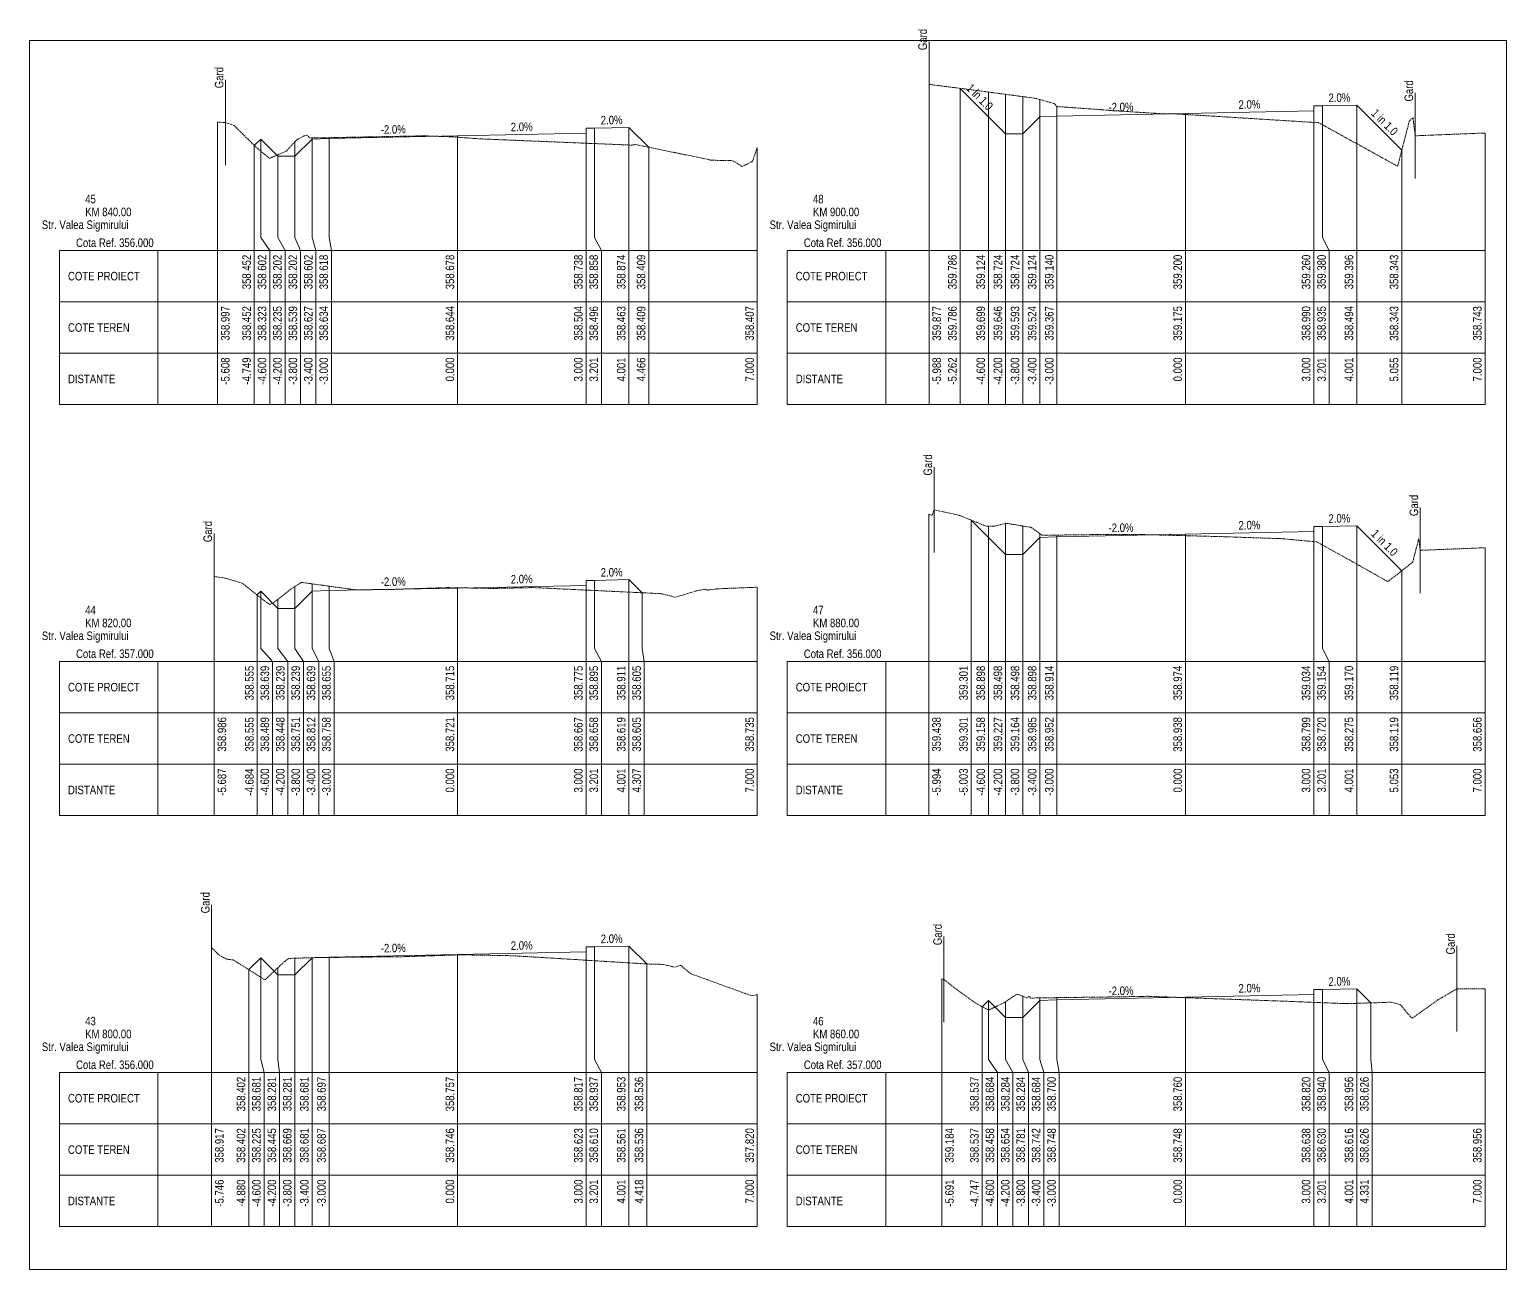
# Paper-space layout 'Str. Valea Sigmirului-XS-8' of a CAD drawing. Extents: x 0 to 345, y 0 to 290.
import ezdxf
from ezdxf.enums import TextEntityAlignment as Align

# ---------------------------------------------------------------- set-up
doc = ezdxf.new("R2010")
doc.units = 0
doc.linetypes.add('DASHED2', pattern=[0.375, 0.25, -0.125])
doc.layers.add('ARD-No Plot', color=1, linetype='Continuous', lineweight=0, plot=False)
for name, color, linetype, lineweight in [('Cartus', 7, 'Continuous', 0), ('DESIGN-TEXT', 7, 'Continuous', 0), ('EXISTING-TEXT', 7, 'Continuous', 0), ('LINES', 7, 'Continuous', 0), ('Text', 7, 'Continuous', 0), ('X-RL', 7, 'Continuous', 0), ('XPLOT-DESIGN', 5, 'Continuous', 0), ('XPLOT-EXISTING', 3, 'DASHED2', 0), ('XPLOT-GRADE', 7, 'Continuous', 0), ('XPLOT-KM', 7, 'Continuous', 0), ('XPLOT-TITLE', 7, 'Continuous', 0)]:
    doc.layers.add(name, color=color, linetype=linetype, lineweight=lineweight)
doc.styles.add('Arial', font='arial.ttf', dxfattribs={"width": 0.8})

# ---------------------------------------------------------------- blocks, each defined once
blk = doc.blocks.new('A3_TRANSV_ALIN_TIRENA')
at = {"layer": 'Cartus'}
blk.add_lwpolyline([(0, 0), (0, 287), (345, 287), (345, 0)], close=True, dxfattribs=at)

psp = doc.layouts.new('Str. Valea Sigmirului-XS-8')

# ---------------------------------------------------------------- linework, layer by layer
at = {"layer": 'LINES'}
for p, q in [((210.12, 286.77), (210.12, 266.77)), ((45.78, 277.88), (45.78, 257.88)), ((210.12, 241), (210.12, 276.77)), ((210.12, 241), (210.12, 276.77)), ((217.38, 241), (217.38, 275.86)), ((217.38, 241), (217.38, 275.86)), ((217.38, 241), (217.38, 275.86)), ((224, 241), (224, 274.99)), ((224, 241), (224, 274.99)), ((224, 241), (224, 274.99)), ((228, 241), (228, 274.46)), ((228, 241), (228, 274.46)), ((228, 241), (228, 274.46)), ((232, 241), (232, 273.93)), ((232, 241), (232, 273.93)), ((232, 241), (232, 273.93)), ((236, 241), (236, 273.24)), ((236, 241), (236, 273.24)), ((236, 241), (236, 273.24)), ((323.69, 274.78), (323.69, 254.78)), ((240, 241), (240, 271.67)), ((240, 241), (240, 271.67)), ((240, 241), (240, 271.67)), ((270, 241), (270, 270)), ((270, 241), (270, 270)), ((270, 241), (270, 270)), ((300, 241), (300, 270.6)), ((300, 241), (300, 270.6)), ((300, 241), (300, 270.6)), ((302.01, 241), (302.01, 271.8)), ((302.01, 241), (302.01, 271.8)), ((302.01, 241), (302.01, 271.8)), ((310.01, 241), (310.01, 271.96)), ((310.01, 241), (310.01, 271.96)), ((310.01, 241), (310.01, 271.96)), ((43.92, 241), (43.92, 267.97)), ((43.92, 241), (43.92, 267.97)), ((132.01, 241), (132.01, 266.58)), ((132.01, 241), (132.01, 266.58)), ((132.01, 241), (132.01, 266.58)), ((140.01, 241), (140.01, 266.74)), ((140.01, 241), (140.01, 266.74)), ((140.01, 241), (140.01, 266.74)), ((52.51, 241), (52.51, 262.52)), ((52.51, 241), (52.51, 262.52)), ((52.51, 241), (52.51, 262.52)), ((54, 241), (54, 264.02)), ((54, 241), (54, 264.02)), ((54, 241), (54, 264.02)), ((62, 241), (62, 263.39)), ((62, 241), (62, 263.39)), ((62, 241), (62, 263.39)), ((66, 241), (66, 264.27)), ((66, 241), (66, 264.27)), ((66, 241), (66, 264.27)), ((70, 241), (70, 264.34)), ((70, 241), (70, 264.34)), ((70, 241), (70, 264.34)), ((100, 241), (100, 264.78)), ((100, 241), (100, 264.78)), ((100, 241), (100, 264.78)), ((130, 241), (130, 265.38)), ((130, 241), (130, 265.38)), ((130, 241), (130, 265.38)), ((340, 241), (340, 265.43)), ((340, 241), (340, 265.43)), ((58, 241), (58, 260.35)), ((58, 241), (58, 260.35)), ((58, 241), (58, 260.35)), ((144.66, 241), (144.66, 262.09)), ((144.66, 241), (144.66, 262.09)), ((144.66, 241), (144.66, 262.09)), ((170, 241), (170, 262.07)), ((170, 241), (170, 262.07)), ((320.55, 241), (320.55, 261.43)), ((320.55, 241), (320.55, 261.43)), ((320.55, 241), (320.55, 261.43)), ((43.92, 238), (43.92, 241)), ((43.92, 238), (43.92, 241)), ((52.51, 238), (52.51, 241)), ((52.51, 238), (52.51, 241)), ((52.51, 238), (52.51, 241)), ((56.11, 238), (54, 241)), ((56.11, 238), (54, 241)), ((56.11, 238), (54, 241)), ((59.71, 238), (58, 241)), ((59.71, 238), (58, 241)), ((59.71, 238), (58, 241)), ((63.31, 238), (62, 241)), ((63.31, 238), (62, 241)), ((63.31, 238), (62, 241)), ((66.91, 238), (66, 241)), ((66.91, 238), (66, 241)), ((66.91, 238), (66, 241)), ((70.51, 238), (70, 241)), ((70.51, 238), (70, 241)), ((70.51, 238), (70, 241)), ((100, 238), (100, 241)), ((100, 238), (100, 241)), ((100, 238), (100, 241)), ((130, 238), (130, 241)), ((130, 238), (130, 241)), ((130, 238), (130, 241)), ((133.6, 238), (132.01, 241)), ((133.6, 238), (132.01, 241)), ((133.6, 238), (132.01, 241)), ((140.01, 238), (140.01, 241)), ((140.01, 238), (140.01, 241)), ((140.01, 238), (140.01, 241)), ((144.66, 238), (144.66, 241)), ((144.66, 238), (144.66, 241)), ((144.66, 238), (144.66, 241)), ((170, 238), (170, 241)), ((170, 238), (170, 241)), ((210.12, 238), (210.12, 241)), ((210.12, 238), (210.12, 241)), ((217.38, 238), (217.38, 241)), ((217.38, 238), (217.38, 241)), ((217.38, 238), (217.38, 241)), ((224, 238), (224, 241)), ((224, 238), (224, 241)), ((224, 238), (224, 241)), ((228, 238), (228, 241)), ((228, 238), (228, 241)), ((228, 238), (228, 241)), ((232, 238), (232, 241)), ((232, 238), (232, 241)), ((232, 238), (232, 241)), ((236, 238), (236, 241)), ((236, 238), (236, 241)), ((236, 238), (236, 241)), ((240, 238), (240, 241)), ((240, 238), (240, 241)), ((240, 238), (240, 241)), ((270, 238), (270, 241)), ((270, 238), (270, 241)), ((270, 238), (270, 241)), ((300, 238), (300, 241)), ((300, 238), (300, 241)), ((300, 238), (300, 241)), ((303.6, 238), (302.01, 241)), ((303.6, 238), (302.01, 241)), ((303.6, 238), (302.01, 241)), ((310.01, 238), (310.01, 241)), ((310.01, 238), (310.01, 241)), ((310.01, 238), (310.01, 241)), ((320.55, 238), (320.55, 241)), ((320.55, 238), (320.55, 241)), ((320.55, 238), (320.55, 241)), ((340, 238), (340, 241)), ((340, 238), (340, 241)), ((6.98, 226), (6.98, 238)), ((6.98, 238), (30, 238)), ((30, 202), (30, 238)), ((30, 238), (170, 238)), ((43.92, 202), (43.92, 238)), ((43.92, 202), (43.92, 238)), ((52.51, 202), (52.51, 238)), ((52.51, 202), (52.51, 238)), ((52.51, 202), (52.51, 238)), ((56.11, 202), (56.11, 238)), ((56.11, 202), (56.11, 238)), ((56.11, 202), (56.11, 238)), ((59.71, 202), (59.71, 238)), ((59.71, 202), (59.71, 238)), ((59.71, 202), (59.71, 238)), ((63.31, 202), (63.31, 238)), ((63.31, 202), (63.31, 238)), ((63.31, 202), (63.31, 238)), ((66.91, 202), (66.91, 238)), ((66.91, 202), (66.91, 238)), ((66.91, 202), (66.91, 238)), ((70.51, 202), (70.51, 238)), ((70.51, 202), (70.51, 238)), ((70.51, 202), (70.51, 238)), ((100, 202), (100, 238)), ((100, 202), (100, 238)), ((100, 202), (100, 238)), ((130, 202), (130, 238)), ((130, 202), (130, 238)), ((130, 202), (130, 238)), ((133.6, 202), (133.6, 238)), ((133.6, 202), (133.6, 238)), ((133.6, 202), (133.6, 238)), ((140.01, 202), (140.01, 238)), ((140.01, 202), (140.01, 238)), ((140.01, 202), (140.01, 238)), ((144.66, 202), (144.66, 238)), ((144.66, 202), (144.66, 238)), ((144.66, 202), (144.66, 238)), ((170, 202), (170, 238)), ((170, 202), (170, 238)), ((170, 202), (170, 238)), ((176.98, 226), (176.98, 238)), ((176.98, 238), (200, 238)), ((200, 202), (200, 238)), ((200, 238), (340, 238)), ((210.12, 202), (210.12, 238)), ((210.12, 202), (210.12, 238)), ((217.38, 202), (217.38, 238)), ((217.38, 202), (217.38, 238)), ((217.38, 202), (217.38, 238)), ((224, 202), (224, 238)), ((224, 202), (224, 238)), ((224, 202), (224, 238)), ((228, 202), (228, 238)), ((228, 202), (228, 238)), ((228, 202), (228, 238)), ((232, 202), (232, 238)), ((232, 202), (232, 238)), ((232, 202), (232, 238)), ((236, 202), (236, 238)), ((236, 202), (236, 238)), ((236, 202), (236, 238)), ((240, 202), (240, 238)), ((240, 202), (240, 238)), ((240, 202), (240, 238)), ((270, 202), (270, 238)), ((270, 202), (270, 238)), ((270, 202), (270, 238)), ((300, 202), (300, 238)), ((300, 202), (300, 238)), ((300, 202), (300, 238)), ((303.6, 202), (303.6, 238)), ((303.6, 202), (303.6, 238)), ((303.6, 202), (303.6, 238)), ((310.01, 202), (310.01, 238)), ((310.01, 202), (310.01, 238)), ((310.01, 202), (310.01, 238)), ((320.55, 202), (320.55, 238)), ((320.55, 202), (320.55, 238)), ((320.55, 202), (320.55, 238)), ((340, 202), (340, 238)), ((340, 202), (340, 238)), ((340, 202), (340, 238)), ((6.98, 214), (6.98, 226)), ((6.98, 226), (30, 226)), ((30, 226), (6.98, 226)), ((30, 226), (170, 226)), ((176.98, 214), (176.98, 226)), ((176.98, 226), (200, 226)), ((200, 226), (176.98, 226)), ((200, 226), (340, 226)), ((6.98, 202), (6.98, 214)), ((6.98, 214), (30, 214)), ((30, 214), (6.98, 214)), ((30, 214), (170, 214)), ((176.98, 202), (176.98, 214)), ((176.98, 214), (200, 214)), ((200, 214), (176.98, 214)), ((200, 214), (340, 214)), ((30, 202), (6.98, 202)), ((30, 202), (170, 202)), ((200, 202), (176.98, 202)), ((200, 202), (340, 202)), ((211.33, 187.42), (211.33, 167.42)), ((210.06, 145), (210.06, 176.38)), ((210.06, 145), (210.06, 176.38)), ((324.87, 177.96), (324.87, 157.96)), ((219.97, 145), (219.97, 175.01)), ((219.97, 145), (219.97, 175.01)), ((219.97, 145), (219.97, 175.01)), ((224, 145), (224, 173.58)), ((224, 145), (224, 173.58)), ((224, 145), (224, 173.58)), ((228, 145), (228, 174.27)), ((228, 145), (228, 174.27)), ((228, 145), (228, 174.27)), ((232, 145), (232, 173.64)), ((232, 145), (232, 173.64)), ((232, 145), (232, 173.64)), ((302.01, 145), (302.01, 173.54)), ((302.01, 145), (302.01, 173.54)), ((302.01, 145), (302.01, 173.54)), ((310.01, 145), (310.01, 173.7)), ((310.01, 145), (310.01, 173.7)), ((310.01, 145), (310.01, 173.7)), ((43.13, 171.86), (43.13, 151.86)), ((236, 145), (236, 171.85)), ((236, 145), (236, 171.85)), ((236, 145), (236, 171.85)), ((240, 145), (240, 171.52)), ((240, 145), (240, 171.52)), ((240, 145), (240, 171.52)), ((270, 145), (270, 171.74)), ((270, 145), (270, 171.74)), ((270, 145), (270, 171.74)), ((300, 145), (300, 172.34)), ((300, 145), (300, 172.34)), ((300, 145), (300, 172.34)), ((340, 145), (340, 168.56)), ((340, 145), (340, 168.56)), ((320.53, 145), (320.53, 163.19)), ((320.53, 145), (320.53, 163.19)), ((320.53, 145), (320.53, 163.19)), ((43.13, 145), (43.13, 161.86)), ((43.13, 145), (43.13, 161.86)), ((62, 145), (62, 159.51)), ((62, 145), (62, 159.51)), ((62, 145), (62, 159.51)), ((66, 145), (66, 160.12)), ((66, 145), (66, 160.12)), ((66, 145), (66, 160.12)), ((70, 145), (70, 159.58)), ((70, 145), (70, 159.58)), ((70, 145), (70, 159.58)), ((100, 145), (100, 159.21)), ((100, 145), (100, 159.21)), ((100, 145), (100, 159.21)), ((130, 145), (130, 159.75)), ((130, 145), (130, 159.75)), ((130, 145), (130, 159.75)), ((132.01, 145), (132.01, 160.95)), ((132.01, 145), (132.01, 160.95)), ((132.01, 145), (132.01, 160.95)), ((140.01, 145), (140.01, 161.11)), ((140.01, 145), (140.01, 161.11)), ((140.01, 145), (140.01, 161.11)), ((170, 145), (170, 159.35)), ((170, 145), (170, 159.35)), ((53.16, 145), (53.16, 157.55)), ((53.16, 145), (53.16, 157.55)), ((53.16, 145), (53.16, 157.55)), ((54, 145), (54, 158.39)), ((54, 145), (54, 158.39)), ((54, 145), (54, 158.39)), ((58, 145), (58, 156.48)), ((58, 145), (58, 156.48)), ((58, 145), (58, 156.48)), ((143.07, 145), (143.07, 158.05)), ((143.07, 145), (143.07, 158.05)), ((143.07, 145), (143.07, 158.05)), ((43.13, 142), (43.13, 145)), ((43.13, 142), (43.13, 145)), ((53.16, 142), (53.16, 145)), ((53.16, 142), (53.16, 145)), ((53.16, 142), (53.16, 145)), ((56.76, 142), (54, 145)), ((56.76, 142), (54, 145)), ((56.76, 142), (54, 145)), ((60.36, 142), (58, 145)), ((60.36, 142), (58, 145)), ((60.36, 142), (58, 145)), ((63.96, 142), (62, 145)), ((63.96, 142), (62, 145)), ((63.96, 142), (62, 145)), ((67.56, 142), (66, 145)), ((67.56, 142), (66, 145)), ((67.56, 142), (66, 145)), ((71.16, 142), (70, 145)), ((71.16, 142), (70, 145)), ((71.16, 142), (70, 145)), ((100, 142), (100, 145)), ((100, 142), (100, 145)), ((100, 142), (100, 145)), ((130, 142), (130, 145)), ((130, 142), (130, 145)), ((130, 142), (130, 145)), ((133.6, 142), (132.01, 145)), ((133.6, 142), (132.01, 145)), ((133.6, 142), (132.01, 145)), ((140.01, 142), (140.01, 145)), ((140.01, 142), (140.01, 145)), ((140.01, 142), (140.01, 145)), ((143.61, 142), (143.07, 145)), ((143.61, 142), (143.07, 145)), ((143.61, 142), (143.07, 145)), ((170, 142), (170, 145)), ((170, 142), (170, 145)), ((210.06, 142), (210.06, 145)), ((210.06, 142), (210.06, 145)), ((219.97, 142), (219.97, 145)), ((219.97, 142), (219.97, 145)), ((219.97, 142), (219.97, 145)), ((224, 142), (224, 145)), ((224, 142), (224, 145)), ((224, 142), (224, 145)), ((228, 142), (228, 145)), ((228, 142), (228, 145)), ((228, 142), (228, 145)), ((232, 142), (232, 145)), ((232, 142), (232, 145)), ((232, 142), (232, 145)), ((236, 142), (236, 145)), ((236, 142), (236, 145)), ((236, 142), (236, 145)), ((240, 142), (240, 145)), ((240, 142), (240, 145)), ((240, 142), (240, 145)), ((270, 142), (270, 145)), ((270, 142), (270, 145)), ((270, 142), (270, 145)), ((300, 142), (300, 145)), ((300, 142), (300, 145)), ((300, 142), (300, 145)), ((303.6, 142), (302.01, 145)), ((303.6, 142), (302.01, 145)), ((303.6, 142), (302.01, 145)), ((310.01, 142), (310.01, 145)), ((310.01, 142), (310.01, 145)), ((310.01, 142), (310.01, 145)), ((320.53, 142), (320.53, 145)), ((320.53, 142), (320.53, 145)), ((320.53, 142), (320.53, 145)), ((340, 142), (340, 145)), ((340, 142), (340, 145)), ((6.98, 130), (6.98, 142)), ((6.98, 142), (30, 142)), ((30, 106), (30, 142)), ((30, 142), (170, 142)), ((43.13, 106), (43.13, 142)), ((43.13, 106), (43.13, 142)), ((53.16, 106), (53.16, 142)), ((53.16, 106), (53.16, 142)), ((53.16, 106), (53.16, 142)), ((56.76, 106), (56.76, 142)), ((56.76, 106), (56.76, 142)), ((56.76, 106), (56.76, 142)), ((60.36, 106), (60.36, 142)), ((60.36, 106), (60.36, 142)), ((60.36, 106), (60.36, 142)), ((63.96, 106), (63.96, 142)), ((63.96, 106), (63.96, 142)), ((63.96, 106), (63.96, 142)), ((67.56, 106), (67.56, 142)), ((67.56, 106), (67.56, 142)), ((67.56, 106), (67.56, 142)), ((71.16, 106), (71.16, 142)), ((71.16, 106), (71.16, 142)), ((71.16, 106), (71.16, 142)), ((100, 106), (100, 142)), ((100, 106), (100, 142)), ((100, 106), (100, 142)), ((130, 106), (130, 142)), ((130, 106), (130, 142)), ((130, 106), (130, 142)), ((133.6, 106), (133.6, 142)), ((133.6, 106), (133.6, 142)), ((133.6, 106), (133.6, 142)), ((140.01, 106), (140.01, 142)), ((140.01, 106), (140.01, 142)), ((140.01, 106), (140.01, 142)), ((143.61, 106), (143.61, 142)), ((143.61, 106), (143.61, 142)), ((143.61, 106), (143.61, 142)), ((170, 106), (170, 142)), ((170, 106), (170, 142)), ((170, 106), (170, 142)), ((176.98, 130), (176.98, 142)), ((176.98, 142), (200, 142)), ((200, 106), (200, 142)), ((200, 142), (340, 142)), ((210.06, 106), (210.06, 142)), ((210.06, 106), (210.06, 142)), ((219.97, 106), (219.97, 142)), ((219.97, 106), (219.97, 142)), ((219.97, 106), (219.97, 142)), ((224, 106), (224, 142)), ((224, 106), (224, 142)), ((224, 106), (224, 142)), ((228, 106), (228, 142)), ((228, 106), (228, 142)), ((228, 106), (228, 142)), ((232, 106), (232, 142)), ((232, 106), (232, 142)), ((232, 106), (232, 142)), ((236, 106), (236, 142)), ((236, 106), (236, 142)), ((236, 106), (236, 142)), ((240, 106), (240, 142)), ((240, 106), (240, 142)), ((240, 106), (240, 142)), ((270, 106), (270, 142)), ((270, 106), (270, 142)), ((270, 106), (270, 142)), ((300, 106), (300, 142)), ((300, 106), (300, 142)), ((300, 106), (300, 142)), ((303.6, 106), (303.6, 142)), ((303.6, 106), (303.6, 142)), ((303.6, 106), (303.6, 142)), ((310.01, 106), (310.01, 142)), ((310.01, 106), (310.01, 142)), ((310.01, 106), (310.01, 142)), ((320.53, 106), (320.53, 142)), ((320.53, 106), (320.53, 142)), ((320.53, 106), (320.53, 142)), ((340, 106), (340, 142)), ((340, 106), (340, 142)), ((340, 106), (340, 142)), ((6.98, 118), (6.98, 130)), ((6.98, 130), (30, 130)), ((30, 130), (6.98, 130)), ((30, 130), (170, 130)), ((176.98, 118), (176.98, 130)), ((176.98, 130), (200, 130)), ((200, 130), (176.98, 130)), ((200, 130), (340, 130)), ((6.98, 106), (6.98, 118)), ((6.98, 118), (30, 118)), ((30, 118), (6.98, 118)), ((30, 118), (170, 118)), ((176.98, 106), (176.98, 118)), ((176.98, 118), (200, 118)), ((200, 118), (176.98, 118)), ((200, 118), (340, 118)), ((30, 106), (6.98, 106)), ((30, 106), (170, 106)), ((200, 106), (176.98, 106)), ((200, 106), (340, 106)), ((42.54, 85.17), (42.54, 65.17)), ((213.6, 77.73), (213.6, 57.73)), ((42.54, 49), (42.54, 75.17)), ((42.54, 49), (42.54, 75.17)), ((54, 49), (54, 72.81)), ((54, 49), (54, 72.81)), ((54, 49), (54, 72.81)), ((62, 49), (62, 72.69)), ((62, 49), (62, 72.69)), ((62, 49), (62, 72.69)), ((66, 49), (66, 72.81)), ((66, 49), (66, 72.81)), ((66, 49), (66, 72.81)), ((70, 49), (70, 72.97)), ((70, 49), (70, 72.97)), ((70, 49), (70, 72.97)), ((100, 49), (100, 73.57)), ((100, 49), (100, 73.57)), ((100, 49), (100, 73.57)), ((130, 49), (130, 74.17)), ((130, 49), (130, 74.17)), ((130, 49), (130, 74.17)), ((132.01, 49), (132.01, 75.37)), ((132.01, 49), (132.01, 75.37)), ((132.01, 49), (132.01, 75.37)), ((140.01, 49), (140.01, 75.53)), ((140.01, 49), (140.01, 75.53)), ((140.01, 49), (140.01, 75.53)), ((333.43, 75.56), (333.43, 55.56)), ((51.2, 49), (51.2, 70.02)), ((51.2, 49), (51.2, 70.02)), ((51.2, 49), (51.2, 70.02)), ((58, 49), (58, 70.45)), ((58, 49), (58, 70.45)), ((58, 49), (58, 70.45)), ((144.18, 49), (144.18, 71.36)), ((144.18, 49), (144.18, 71.36)), ((144.18, 49), (144.18, 71.36)), ((213.09, 49), (213.09, 67.84)), ((213.09, 49), (213.09, 67.84)), ((310.01, 49), (310.01, 65.56)), ((310.01, 49), (310.01, 65.56)), ((310.01, 49), (310.01, 65.56)), ((340, 49), (340, 65.56)), ((340, 49), (340, 65.56)), ((170, 49), (170, 64.2)), ((170, 49), (170, 64.2)), ((224, 49), (224, 62.84)), ((224, 49), (224, 62.84)), ((224, 49), (224, 62.84)), ((228, 49), (228, 62.54)), ((228, 49), (228, 62.54)), ((228, 49), (228, 62.54)), ((232, 49), (232, 63.81)), ((232, 49), (232, 63.81)), ((232, 49), (232, 63.81)), ((236, 49), (236, 63.42)), ((236, 49), (236, 63.42)), ((236, 49), (236, 63.42)), ((240, 49), (240, 63.48)), ((240, 49), (240, 63.48)), ((240, 49), (240, 63.48)), ((270, 49), (270, 63.6)), ((270, 49), (270, 63.6)), ((270, 49), (270, 63.6)), ((300, 49), (300, 64.2)), ((300, 49), (300, 64.2)), ((300, 49), (300, 64.2)), ((302.01, 49), (302.01, 65.4)), ((302.01, 49), (302.01, 65.4)), ((302.01, 49), (302.01, 65.4)), ((313.31, 49), (313.31, 62.26)), ((313.31, 49), (313.31, 62.26)), ((313.31, 49), (313.31, 62.26)), ((222.53, 49), (222.53, 61.37)), ((222.53, 49), (222.53, 61.37)), ((222.53, 49), (222.53, 61.37)), ((42.54, 46), (42.54, 49)), ((42.54, 46), (42.54, 49)), ((51.2, 46), (51.2, 49)), ((51.2, 46), (51.2, 49)), ((51.2, 46), (51.2, 49)), ((54.8, 46), (54, 49)), ((54.8, 46), (54, 49)), ((54.8, 46), (54, 49)), ((58.4, 46), (58, 49)), ((58.4, 46), (58, 49)), ((58.4, 46), (58, 49)), ((62, 46), (62, 49)), ((62, 46), (62, 49)), ((62, 46), (62, 49)), ((66, 46), (66, 49)), ((66, 46), (66, 49)), ((66, 46), (66, 49)), ((70, 46), (70, 49)), ((70, 46), (70, 49)), ((70, 46), (70, 49)), ((100, 46), (100, 49)), ((100, 46), (100, 49)), ((100, 46), (100, 49)), ((130, 46), (130, 49)), ((130, 46), (130, 49)), ((130, 46), (130, 49)), ((133.6, 46), (132.01, 49)), ((133.6, 46), (132.01, 49)), ((133.6, 46), (132.01, 49)), ((140.01, 46), (140.01, 49)), ((140.01, 46), (140.01, 49)), ((140.01, 46), (140.01, 49)), ((144.18, 46), (144.18, 49)), ((144.18, 46), (144.18, 49)), ((144.18, 46), (144.18, 49)), ((170, 46), (170, 49)), ((170, 46), (170, 49)), ((213.09, 46), (213.09, 49)), ((213.09, 46), (213.09, 49)), ((222.53, 46), (222.53, 49)), ((222.53, 46), (222.53, 49)), ((222.53, 46), (222.53, 49)), ((226.13, 46), (224, 49)), ((226.13, 46), (224, 49)), ((226.13, 46), (224, 49)), ((229.73, 46), (228, 49)), ((229.73, 46), (228, 49)), ((229.73, 46), (228, 49)), ((233.33, 46), (232, 49)), ((233.33, 46), (232, 49)), ((233.33, 46), (232, 49)), ((236.93, 46), (236, 49)), ((236.93, 46), (236, 49)), ((236.93, 46), (236, 49)), ((240.53, 46), (240, 49)), ((240.53, 46), (240, 49)), ((240.53, 46), (240, 49)), ((270, 46), (270, 49)), ((270, 46), (270, 49)), ((270, 46), (270, 49)), ((300, 46), (300, 49)), ((300, 46), (300, 49)), ((300, 46), (300, 49)), ((303.6, 46), (302.01, 49)), ((303.6, 46), (302.01, 49)), ((303.6, 46), (302.01, 49)), ((310.01, 46), (310.01, 49)), ((310.01, 46), (310.01, 49)), ((310.01, 46), (310.01, 49)), ((313.61, 46), (313.31, 49)), ((313.61, 46), (313.31, 49)), ((313.61, 46), (313.31, 49)), ((340, 46), (340, 49)), ((340, 46), (340, 49)), ((6.98, 34), (6.98, 46)), ((6.98, 46), (30, 46)), ((30, 10), (30, 46)), ((30, 46), (170, 46)), ((42.54, 10), (42.54, 46)), ((42.54, 10), (42.54, 46)), ((51.2, 10), (51.2, 46)), ((51.2, 10), (51.2, 46)), ((51.2, 10), (51.2, 46)), ((54.8, 10), (54.8, 46)), ((54.8, 10), (54.8, 46)), ((54.8, 10), (54.8, 46)), ((58.4, 10), (58.4, 46)), ((58.4, 10), (58.4, 46)), ((58.4, 10), (58.4, 46)), ((62, 10), (62, 46)), ((62, 10), (62, 46)), ((62, 10), (62, 46)), ((66, 10), (66, 46)), ((66, 10), (66, 46)), ((66, 10), (66, 46)), ((70, 10), (70, 46)), ((70, 10), (70, 46)), ((70, 10), (70, 46)), ((100, 10), (100, 46)), ((100, 10), (100, 46)), ((100, 10), (100, 46)), ((130, 10), (130, 46)), ((130, 10), (130, 46)), ((130, 10), (130, 46)), ((133.6, 10), (133.6, 46)), ((133.6, 10), (133.6, 46)), ((133.6, 10), (133.6, 46)), ((140.01, 10), (140.01, 46)), ((140.01, 10), (140.01, 46)), ((140.01, 10), (140.01, 46)), ((144.18, 10), (144.18, 46)), ((144.18, 10), (144.18, 46)), ((144.18, 10), (144.18, 46)), ((170, 10), (170, 46)), ((170, 10), (170, 46)), ((170, 10), (170, 46)), ((176.98, 34), (176.98, 46)), ((176.98, 46), (200, 46)), ((200, 10), (200, 46)), ((200, 46), (340, 46)), ((213.09, 10), (213.09, 46)), ((213.09, 10), (213.09, 46)), ((222.53, 10), (222.53, 46)), ((222.53, 10), (222.53, 46)), ((222.53, 10), (222.53, 46)), ((226.13, 10), (226.13, 46)), ((226.13, 10), (226.13, 46)), ((226.13, 10), (226.13, 46)), ((229.73, 10), (229.73, 46)), ((229.73, 10), (229.73, 46)), ((229.73, 10), (229.73, 46)), ((233.33, 10), (233.33, 46)), ((233.33, 10), (233.33, 46)), ((233.33, 10), (233.33, 46)), ((236.93, 10), (236.93, 46)), ((236.93, 10), (236.93, 46)), ((236.93, 10), (236.93, 46)), ((240.53, 10), (240.53, 46)), ((240.53, 10), (240.53, 46)), ((240.53, 10), (240.53, 46)), ((270, 10), (270, 46)), ((270, 10), (270, 46)), ((270, 10), (270, 46)), ((300, 10), (300, 46)), ((300, 10), (300, 46)), ((300, 10), (300, 46)), ((303.6, 10), (303.6, 46)), ((303.6, 10), (303.6, 46)), ((303.6, 10), (303.6, 46)), ((310.01, 10), (310.01, 46)), ((310.01, 10), (310.01, 46)), ((310.01, 10), (310.01, 46)), ((313.61, 10), (313.61, 46)), ((313.61, 10), (313.61, 46)), ((313.61, 10), (313.61, 46)), ((340, 10), (340, 46)), ((340, 10), (340, 46)), ((340, 10), (340, 46)), ((6.98, 22), (6.98, 34)), ((6.98, 34), (30, 34)), ((30, 34), (6.98, 34)), ((30, 34), (170, 34)), ((176.98, 22), (176.98, 34)), ((176.98, 34), (200, 34)), ((200, 34), (176.98, 34)), ((200, 34), (340, 34)), ((6.98, 10), (6.98, 22)), ((6.98, 22), (30, 22)), ((30, 22), (6.98, 22)), ((30, 22), (170, 22)), ((176.98, 10), (176.98, 22)), ((176.98, 22), (200, 22)), ((200, 22), (176.98, 22)), ((200, 22), (340, 22)), ((30, 10), (6.98, 10)), ((30, 10), (170, 10)), ((200, 10), (176.98, 10)), ((200, 10), (340, 10))]:
    psp.add_line(p, q, dxfattribs=at)
at = {"layer": 'XPLOT-DESIGN'}
for p, q in [((217.38, 275.86), (224, 269.24)), ((224, 269.24), (228, 265.24)), ((232, 265.24), (236, 269.24)), ((236, 269.24), (240, 269.4)), ((240, 269.4), (270, 270)), ((270, 270), (300, 270.6)), ((300, 270.6), (300.01, 271.8)), ((300.01, 271.8), (302.01, 271.8)), ((302.01, 271.8), (310.01, 271.96)), ((310.01, 271.96), (320.55, 261.43)), ((130, 265.38), (130.01, 266.58)), ((130.01, 266.58), (132.01, 266.58)), ((132.01, 266.58), (140.01, 266.74)), ((140.01, 266.74), (144.66, 262.09)), ((52.51, 262.52), (54, 264.02)), ((54, 264.02), (58, 260.02)), ((62, 260.02), (66, 264.02)), ((66, 264.02), (70, 264.18)), ((70, 264.18), (100, 264.78)), ((100, 264.78), (130, 265.38)), ((228, 265.24), (232, 265.24)), ((58, 260.02), (62, 260.02)), ((219.97, 175.01), (224, 170.98)), ((300, 172.34), (300.01, 173.54)), ((300.01, 173.54), (302.01, 173.54)), ((302.01, 173.54), (310.01, 173.7)), ((310.01, 173.7), (320.53, 163.19)), ((224, 170.98), (228, 166.98)), ((232, 166.98), (236, 170.98)), ((236, 170.98), (240, 171.14)), ((240, 171.14), (270, 171.74)), ((270, 171.74), (300, 172.34)), ((228, 166.98), (232, 166.98)), ((70, 158.55), (100, 159.15)), ((100, 159.15), (130, 159.75)), ((130, 159.75), (130.01, 160.95)), ((130.01, 160.95), (132.01, 160.95)), ((132.01, 160.95), (140.01, 161.11)), ((140.01, 161.11), (143.07, 158.05)), ((53.16, 157.55), (54, 158.39)), ((54, 158.39), (58, 154.39)), ((62, 154.39), (66, 158.39)), ((66, 158.39), (70, 158.55)), ((58, 154.39), (62, 154.39)), ((51.2, 70.02), (54, 72.81)), ((54, 72.81), (58, 68.81)), ((62, 68.81), (66, 72.81)), ((66, 72.81), (70, 72.97)), ((70, 72.97), (100, 73.57)), ((100, 73.57), (130, 74.17)), ((130, 74.17), (130.01, 75.37)), ((130.01, 75.37), (132.01, 75.37)), ((132.01, 75.37), (140.01, 75.53)), ((140.01, 75.53), (144.18, 71.36)), ((58, 68.81), (62, 68.81)), ((302.01, 65.4), (310.01, 65.56)), ((310.01, 65.56), (313.31, 62.26)), ((222.53, 61.37), (224, 62.84)), ((224, 62.84), (228, 58.84)), ((232, 58.84), (236, 62.84)), ((236, 62.84), (240, 63)), ((240, 63), (270, 63.6)), ((270, 63.6), (300, 64.2)), ((300, 64.2), (300.01, 65.4)), ((300.01, 65.4), (302.01, 65.4)), ((228, 58.84), (232, 58.84))]:
    psp.add_line(p, q, dxfattribs=at)
at = {"layer": 'XPLOT-EXISTING'}
for p, q in [((210.12, 276.77), (216.02, 276.04)), ((216.02, 276.04), (217.38, 275.86)), ((217.38, 275.86), (224, 274.99)), ((224, 274.99), (228, 274.46)), ((228, 274.46), (232, 273.93)), ((232, 273.93), (234.88, 273.55)), ((234.88, 273.55), (236, 273.24)), ((236, 273.24), (238.36, 272.59)), ((238.36, 272.59), (239.22, 272.37)), ((239.22, 272.37), (239.32, 272.32)), ((239.32, 272.32), (240, 271.67)), ((240, 271.67), (240.07, 271.6)), ((240.07, 271.6), (249.23, 270.96)), ((249.23, 270.96), (253, 270.66)), ((253, 270.66), (264.46, 269.93)), ((264.46, 269.93), (266.01, 269.93)), ((266.01, 269.93), (267.5, 269.89)), ((267.5, 269.89), (270, 269.75)), ((270, 269.75), (270, 269.75)), ((270, 269.75), (277.09, 269.33)), ((277.09, 269.33), (300, 267.9)), ((43.92, 267.97), (45.78, 267.88)), ((45.78, 267.88), (47.77, 267.21)), ((47.77, 267.21), (52.51, 262.52)), ((300, 267.9), (301.15, 267.83)), ((301.15, 267.83), (302.01, 267.35)), ((302.01, 267.35), (310.01, 262.94)), ((320.55, 261.43), (322.31, 268.2)), ((322.31, 268.2), (323.17, 268.97)), ((323.17, 268.97), (323.69, 264.78)), ((52.51, 262.52), (52.82, 262.21)), ((52.82, 262.21), (54, 261.23)), ((60, 261.22), (62, 263.39)), ((62, 263.39), (62.42, 263.85)), ((62.42, 263.85), (64.08, 264.73)), ((64.08, 264.73), (64.7, 264.93)), ((64.7, 264.93), (65.15, 264.58)), ((65.15, 264.58), (65.4, 264.26)), ((65.4, 264.26), (66, 264.27)), ((66, 264.27), (67.5, 264.29)), ((67.5, 264.29), (70, 264.34)), ((70, 264.34), (92.29, 264.77)), ((92.29, 264.77), (98.68, 264.54)), ((98.68, 264.54), (100, 264.44)), ((100, 264.44), (100, 264.44)), ((100, 264.44), (105.66, 264.04)), ((105.66, 264.04), (130, 263.04)), ((130, 263.04), (132.01, 262.96)), ((132.01, 262.96), (140.01, 262.63)), ((140.01, 262.63), (140.67, 262.6)), ((140.67, 262.6), (141.61, 262.71)), ((141.61, 262.71), (144.66, 262.09)), ((310.01, 262.94), (317.54, 258.79)), ((323.69, 264.78), (340, 265.43)), ((340, 265.43), (340, 265.43)), ((54, 261.23), (56.08, 259.51)), ((56.08, 259.51), (58, 260.35)), ((58, 260.35), (60, 261.22)), ((144.66, 262.09), (158.95, 259.18)), ((158.95, 259.18), (158.98, 259.1)), ((158.98, 259.1), (159.04, 259.08)), ((159.04, 259.08), (164.3, 258.96)), ((164.3, 258.96), (166.49, 257.59)), ((166.49, 257.59), (168.89, 258.84)), ((168.89, 258.84), (169.19, 259.74)), ((169.19, 259.74), (170, 262.07)), ((170, 262.07), (170, 262.07)), ((317.54, 258.79), (319.57, 257.66)), ((319.57, 257.66), (320.55, 261.43)), ((210.06, 176.38), (210.83, 176.15)), ((210.83, 176.15), (211.33, 177.42)), ((211.33, 177.42), (217.22, 176.13)), ((217.22, 176.13), (219.97, 175.01)), ((219.97, 175.01), (223.5, 173.58)), ((223.5, 173.58), (224, 173.58)), ((224, 173.58), (225.46, 173.59)), ((225.46, 173.59), (228, 174.27)), ((228, 174.27), (228.09, 174.29)), ((228.09, 174.29), (229.74, 174.02)), ((229.74, 174.02), (232, 173.64)), ((232, 173.64), (234.03, 173.3)), ((234.03, 173.3), (236, 171.85)), ((236, 171.85), (236.52, 171.47)), ((236.52, 171.47), (240, 171.52)), ((240, 171.52), (248.52, 171.63)), ((248.52, 171.63), (259.94, 171.64)), ((259.94, 171.64), (270, 171.38)), ((270, 171.38), (270, 171.38)), ((270, 171.38), (279.03, 171.14)), ((279.03, 171.14), (292.5, 170.68)), ((292.5, 170.68), (300, 169.99)), ((300, 169.99), (300.72, 169.92)), ((300.72, 169.92), (302.01, 169.2)), ((302.01, 169.2), (308.16, 165.79)), ((323.1, 165.2), (324.49, 170.61)), ((324.49, 170.61), (324.63, 169.87)), ((324.63, 169.87), (324.87, 167.96)), ((308.16, 165.79), (310.01, 164.75)), ((324.87, 167.96), (340, 168.56)), ((340, 168.56), (340, 168.56)), ((310.01, 164.75), (317.29, 160.65)), ((317.29, 160.65), (320.53, 163.19)), ((320.53, 163.19), (323.1, 165.2)), ((43.13, 161.86), (45.67, 161.47)), ((45.67, 161.47), (49.68, 160.3)), ((49.68, 160.3), (53.16, 157.55)), ((60.6, 158.6), (62, 159.51)), ((62, 159.51), (63.49, 160.47)), ((63.49, 160.47), (66, 160.12)), ((66, 160.12), (70, 159.58)), ((70, 159.58), (76.1, 158.74)), ((76.1, 158.74), (83.72, 158.8)), ((83.72, 158.8), (97.44, 159.25)), ((97.44, 159.25), (100, 159.21)), ((100, 159.21), (100, 159.21)), ((100, 159.21), (108.2, 159.06)), ((108.2, 159.06), (117.65, 159.26)), ((117.65, 159.26), (130, 158.67)), ((155.84, 158.53), (157.91, 158.87)), ((157.91, 158.87), (158.19, 158.65)), ((158.19, 158.65), (160.8, 158.98)), ((160.8, 158.98), (170, 159.35)), ((170, 159.35), (170, 159.35)), ((53.16, 157.55), (54, 156.89)), ((54, 156.89), (54.79, 156.27)), ((54.79, 156.27), (56.06, 155.31)), ((56.06, 155.31), (57.19, 155.82)), ((57.19, 155.82), (58, 156.48)), ((58, 156.48), (60.6, 158.6)), ((130, 158.67), (132.01, 158.58)), ((132.01, 158.58), (140.01, 158.19)), ((140.01, 158.19), (143.07, 158.05)), ((143.07, 158.05), (147.58, 157.83)), ((147.58, 157.83), (150.92, 157)), ((150.92, 157), (155.84, 158.53)), ((42.54, 75.17), (44.34, 73.35)), ((44.34, 73.35), (46.13, 72.44)), ((59.6, 71.95), (60.51, 72.64)), ((60.51, 72.64), (62, 72.69)), ((62, 72.69), (66, 72.81)), ((66, 72.81), (67.42, 72.85)), ((67.42, 72.85), (70, 72.87)), ((70, 72.87), (87.86, 73.06)), ((87.86, 73.06), (100, 73.46)), ((100, 73.46), (100.95, 73.49)), ((100, 73.46), (100, 73.46)), ((100.95, 73.49), (112.97, 73.27)), ((112.97, 73.27), (130, 72.23)), ((46.13, 72.44), (47.58, 72.31)), ((47.58, 72.31), (51.2, 70.02)), ((51.2, 70.02), (54, 68.25)), ((54.97, 67.64), (58, 70.45)), ((58, 70.45), (59.6, 71.95)), ((130, 72.23), (132.01, 72.1)), ((132.01, 72.1), (140.01, 71.61)), ((140.01, 71.61), (143.93, 71.37)), ((143.93, 71.37), (144.18, 71.36)), ((144.18, 71.36), (148.1, 71.24)), ((148.1, 71.24), (150.66, 70.6)), ((150.66, 70.6), (152.08, 71.04)), ((152.08, 71.04), (154.42, 69.09)), ((154.42, 69.09), (168.75, 63.9)), ((54, 68.25), (54.97, 67.64)), ((213.09, 67.84), (213.6, 67.73)), ((213.6, 67.73), (216.11, 65.73)), ((216.11, 65.73), (220.86, 62.28)), ((329.04, 62.98), (333.43, 65.56)), ((333.43, 65.56), (340, 65.56)), ((340, 65.56), (340, 65.56)), ((168.75, 63.9), (170, 64.2)), ((170, 64.2), (170, 64.2)), ((220.86, 62.28), (222.53, 61.37)), ((224.01, 60.57), (227.6, 62.27)), ((227.6, 62.27), (228, 62.54)), ((228, 62.54), (230.67, 64.32)), ((230.67, 64.32), (232, 63.81)), ((232, 63.81), (232.92, 63.46)), ((232.92, 63.46), (233.52, 63.79)), ((233.52, 63.79), (233.83, 63.39)), ((233.83, 63.39), (236, 63.42)), ((236, 63.42), (240, 63.48)), ((240, 63.48), (254.6, 63.67)), ((254.6, 63.67), (261.19, 63.8)), ((261.19, 63.8), (270, 63.48)), ((270, 63.48), (270, 63.48)), ((270, 63.48), (293.54, 62.64)), ((293.54, 62.64), (300, 62.38)), ((300, 62.38), (302.01, 62.3)), ((302.01, 62.3), (307.58, 62.08)), ((307.58, 62.08), (310.01, 62.16)), ((310.01, 62.16), (313.31, 62.26)), ((313.31, 62.26), (318.02, 62.42)), ((318.02, 62.42), (320.21, 61.83)), ((322.97, 58.67), (329.04, 62.98)), ((222.53, 61.37), (224, 60.58)), ((224, 60.58), (224.01, 60.57)), ((320.21, 61.83), (322.68, 58.93)), ((322.68, 58.93), (322.97, 58.67))]:
    psp.add_line(p, q, dxfattribs=at)

# ---------------------------------------------------------------- block references
at = {"layer": 'Cartus'}
psp.add_blockref('A3_TRANSV_ALIN_TIRENA', (0, 0), dxfattribs=at)

# ---------------------------------------------------------------- texts
at = {"layer": 'ARD-No Plot', "style": 'Arial', "width": 0.8}
for p in [(13, 243), (183, 243), (13, 147), (183, 147), (13, 51), (183, 51)]:
    psp.add_text('Str. Valea Sigmirului', height=2, dxfattribs=at).set_placement(p, align=Align.CENTER)
at = {"layer": 'DESIGN-TEXT', "style": 'Arial', "width": 0.8}
for s, p in [('358.452', (51.71, 237)), ('358.602', (55.31, 237)), ('358.202', (58.91, 237)), ('358.202', (62.51, 237)), ('358.602', (66.11, 237)), ('358.618', (69.71, 237)), ('358.678', (99.2, 237)), ('358.738', (129.2, 237)), ('358.858', (132.8, 237)), ('358.874', (139.21, 237)), ('358.409', (143.86, 237)), ('359.786', (216.58, 237)), ('359.124', (223.2, 237)), ('358.724', (227.2, 237)), ('358.724', (231.2, 237)), ('359.124', (235.2, 237)), ('359.140', (239.2, 237)), ('359.200', (269.2, 237)), ('359.260', (299.2, 237)), ('359.380', (302.8, 237)), ('359.396', (309.21, 237)), ('358.343', (319.75, 237)), ('358.555', (52.36, 141)), ('358.639', (55.96, 141)), ('358.239', (59.56, 141)), ('358.239', (63.16, 141)), ('358.639', (66.76, 141)), ('358.655', (70.36, 141)), ('358.715', (99.2, 141)), ('358.775', (129.2, 141)), ('358.895', (132.8, 141)), ('358.911', (139.21, 141)), ('358.605', (142.81, 141)), ('359.301', (219.17, 141)), ('358.898', (223.2, 141)), ('358.498', (227.2, 141)), ('358.498', (231.2, 141)), ('358.898', (235.2, 141)), ('358.914', (239.2, 141)), ('358.974', (269.2, 141)), ('359.034', (299.2, 141)), ('359.154', (302.8, 141)), ('359.170', (309.21, 141)), ('358.119', (319.73, 141)), ('358.402', (50.4, 45)), ('358.681', (54, 45)), ('358.281', (57.6, 45)), ('358.281', (61.2, 45)), ('358.681', (65.2, 45)), ('358.697', (69.2, 45)), ('358.757', (99.2, 45)), ('358.817', (129.2, 45)), ('358.937', (132.8, 45)), ('358.953', (139.21, 45)), ('358.536', (143.38, 45)), ('358.537', (221.73, 45)), ('358.684', (225.33, 45)), ('358.284', (228.93, 45)), ('358.284', (232.53, 45)), ('358.684', (236.13, 45)), ('358.700', (239.73, 45)), ('358.760', (269.2, 45)), ('358.820', (299.2, 45)), ('358.940', (302.8, 45)), ('358.956', (309.21, 45)), ('358.626', (312.81, 45))]:
    psp.add_text(s, height=2, rotation=90, dxfattribs=at).set_placement(p, align=Align.RIGHT)
at = {"layer": 'EXISTING-TEXT', "style": 'Arial', "width": 0.8}
for s, p in [('358.997', (46.72, 225)), ('358.452', (51.71, 225)), ('358.323', (55.31, 225)), ('358.235', (58.91, 225)), ('358.539', (62.51, 225)), ('358.627', (66.11, 225)), ('358.634', (69.71, 225)), ('358.644', (99.2, 225)), ('358.644', (99.2, 225)), ('358.504', (129.2, 225)), ('358.496', (132.8, 225)), ('358.463', (139.21, 225)), ('358.409', (143.86, 225)), ('358.407', (169.2, 225)), ('358.407', (169.2, 225)), ('359.877', (212.92, 225)), ('359.786', (216.58, 225)), ('359.699', (223.2, 225)), ('359.646', (227.2, 225)), ('359.593', (231.2, 225)), ('359.524', (235.2, 225)), ('359.367', (239.2, 225)), ('359.175', (269.2, 225)), ('359.175', (269.2, 225)), ('358.990', (299.2, 225)), ('358.935', (302.8, 225)), ('358.494', (309.21, 225)), ('358.343', (319.75, 225)), ('358.743', (339.2, 225)), ('358.743', (339.2, 225)), ('358.986', (45.93, 129)), ('358.555', (52.36, 129)), ('358.489', (55.96, 129)), ('358.448', (59.56, 129)), ('358.751', (63.16, 129)), ('358.812', (66.76, 129)), ('358.758', (70.36, 129)), ('358.721', (99.2, 129)), ('358.721', (99.2, 129)), ('358.667', (129.2, 129)), ('358.658', (132.8, 129)), ('358.619', (139.21, 129)), ('358.605', (142.81, 129)), ('358.735', (169.2, 129)), ('358.735', (169.2, 129)), ('359.438', (212.86, 129)), ('359.301', (219.17, 129)), ('359.158', (223.2, 129)), ('359.227', (227.2, 129)), ('359.164', (231.2, 129)), ('358.985', (235.2, 129)), ('358.952', (239.2, 129)), ('358.938', (269.2, 129)), ('358.938', (269.2, 129)), ('358.799', (299.2, 129)), ('358.720', (302.8, 129)), ('358.275', (309.21, 129)), ('358.119', (319.73, 129)), ('358.656', (339.2, 129)), ('358.656', (339.2, 129)), ('358.917', (45.34, 33)), ('358.402', (50.4, 33)), ('358.225', (54, 33)), ('358.445', (57.6, 33)), ('358.669', (61.2, 33)), ('358.681', (65.2, 33)), ('358.687', (69.2, 33)), ('358.746', (99.2, 33)), ('358.746', (99.2, 33)), ('358.623', (129.2, 33)), ('358.610', (132.8, 33)), ('358.561', (139.21, 33)), ('358.536', (143.38, 33)), ('357.820', (169.2, 33)), ('357.820', (169.2, 33)), ('359.184', (215.89, 33)), ('358.537', (221.73, 33)), ('358.458', (225.33, 33)), ('358.654', (228.93, 33)), ('358.781', (232.53, 33)), ('358.742', (236.13, 33)), ('358.748', (239.73, 33)), ('358.748', (269.2, 33)), ('358.748', (269.2, 33)), ('358.638', (299.2, 33)), ('358.630', (302.8, 33)), ('358.616', (309.21, 33)), ('358.626', (312.81, 33)), ('358.956', (339.2, 33)), ('358.956', (339.2, 33))]:
    psp.add_text(s, height=2, rotation=90, dxfattribs=at).set_placement(p, align=Align.RIGHT)
at = {"layer": 'Text', "style": 'Arial', "width": 0.8}
for p in [(209.62, 284.77), (45.28, 275.88), (323.19, 272.78), (210.83, 185.42), (324.37, 175.96), (42.63, 169.86), (42.04, 83.17), (213.1, 75.73), (332.93, 73.56)]:
    psp.add_text('Gard', height=2, rotation=90, dxfattribs=at).set_placement(p)
for s, p in [('-5.608', (46.72, 213)), ('-5.608', (46.72, 213)), ('-4.749', (51.71, 213)), ('-4.749', (51.71, 213)), ('-4.749', (51.71, 213)), ('-4.600', (55.31, 213)), ('-4.600', (55.31, 213)), ('-4.600', (55.31, 213)), ('-4.200', (58.91, 213)), ('-4.200', (58.91, 213)), ('-4.200', (58.91, 213)), ('-3.800', (62.51, 213)), ('-3.800', (62.51, 213)), ('-3.800', (62.51, 213)), ('-3.400', (66.11, 213)), ('-3.400', (66.11, 213)), ('-3.400', (66.11, 213)), ('-3.000', (69.71, 213)), ('-3.000', (69.71, 213)), ('-3.000', (69.71, 213)), ('0.000', (99.2, 213)), ('0.000', (99.2, 213)), ('0.000', (99.2, 213)), ('3.000', (129.2, 213)), ('3.000', (129.2, 213)), ('3.000', (129.2, 213)), ('3.201', (132.8, 213)), ('3.201', (132.8, 213)), ('3.201', (132.8, 213)), ('4.001', (139.21, 213)), ('4.001', (139.21, 213)), ('4.001', (139.21, 213)), ('4.466', (143.86, 213)), ('4.466', (143.86, 213)), ('4.466', (143.86, 213)), ('7.000', (169.2, 213)), ('7.000', (169.2, 213)), ('-5.988', (212.92, 213)), ('-5.988', (212.92, 213)), ('-5.262', (216.58, 213)), ('-5.262', (216.58, 213)), ('-5.262', (216.58, 213)), ('-4.600', (223.2, 213)), ('-4.600', (223.2, 213)), ('-4.600', (223.2, 213)), ('-4.200', (227.2, 213)), ('-4.200', (227.2, 213)), ('-4.200', (227.2, 213)), ('-3.800', (231.2, 213)), ('-3.800', (231.2, 213)), ('-3.800', (231.2, 213)), ('-3.400', (235.2, 213)), ('-3.400', (235.2, 213)), ('-3.400', (235.2, 213)), ('-3.000', (239.2, 213)), ('-3.000', (239.2, 213)), ('-3.000', (239.2, 213)), ('0.000', (269.2, 213)), ('0.000', (269.2, 213)), ('0.000', (269.2, 213)), ('3.000', (299.2, 213)), ('3.000', (299.2, 213)), ('3.000', (299.2, 213)), ('3.201', (302.8, 213)), ('3.201', (302.8, 213)), ('3.201', (302.8, 213)), ('4.001', (309.21, 213)), ('4.001', (309.21, 213)), ('4.001', (309.21, 213)), ('5.055', (319.75, 213)), ('5.055', (319.75, 213)), ('5.055', (319.75, 213)), ('7.000', (339.2, 213)), ('7.000', (339.2, 213)), ('-5.687', (45.93, 117)), ('-5.687', (45.93, 117)), ('-4.684', (52.36, 117)), ('-4.684', (52.36, 117)), ('-4.684', (52.36, 117)), ('-4.600', (55.96, 117)), ('-4.600', (55.96, 117)), ('-4.600', (55.96, 117)), ('-4.200', (59.56, 117)), ('-4.200', (59.56, 117)), ('-4.200', (59.56, 117)), ('-3.800', (63.16, 117)), ('-3.800', (63.16, 117)), ('-3.800', (63.16, 117)), ('-3.400', (66.76, 117)), ('-3.400', (66.76, 117)), ('-3.400', (66.76, 117)), ('-3.000', (70.36, 117)), ('-3.000', (70.36, 117)), ('-3.000', (70.36, 117)), ('0.000', (99.2, 117)), ('0.000', (99.2, 117)), ('0.000', (99.2, 117)), ('3.000', (129.2, 117)), ('3.000', (129.2, 117)), ('3.000', (129.2, 117)), ('3.201', (132.8, 117)), ('3.201', (132.8, 117)), ('3.201', (132.8, 117)), ('4.001', (139.21, 117)), ('4.001', (139.21, 117)), ('4.001', (139.21, 117)), ('4.307', (142.81, 117)), ('4.307', (142.81, 117)), ('4.307', (142.81, 117)), ('7.000', (169.2, 117)), ('7.000', (169.2, 117)), ('-5.994', (212.86, 117)), ('-5.994', (212.86, 117)), ('-5.003', (219.17, 117)), ('-5.003', (219.17, 117)), ('-5.003', (219.17, 117)), ('-4.600', (223.2, 117)), ('-4.600', (223.2, 117)), ('-4.600', (223.2, 117)), ('-4.200', (227.2, 117)), ('-4.200', (227.2, 117)), ('-4.200', (227.2, 117)), ('-3.800', (231.2, 117)), ('-3.800', (231.2, 117)), ('-3.800', (231.2, 117)), ('-3.400', (235.2, 117)), ('-3.400', (235.2, 117)), ('-3.400', (235.2, 117)), ('-3.000', (239.2, 117)), ('-3.000', (239.2, 117)), ('-3.000', (239.2, 117)), ('0.000', (269.2, 117)), ('0.000', (269.2, 117)), ('0.000', (269.2, 117)), ('3.000', (299.2, 117)), ('3.000', (299.2, 117)), ('3.000', (299.2, 117)), ('3.201', (302.8, 117)), ('3.201', (302.8, 117)), ('3.201', (302.8, 117)), ('4.001', (309.21, 117)), ('4.001', (309.21, 117)), ('4.001', (309.21, 117)), ('5.053', (319.73, 117)), ('5.053', (319.73, 117)), ('5.053', (319.73, 117)), ('7.000', (339.2, 117)), ('7.000', (339.2, 117)), ('-5.746', (45.34, 21)), ('-5.746', (45.34, 21)), ('-4.880', (50.4, 21)), ('-4.880', (50.4, 21)), ('-4.880', (50.4, 21)), ('-4.600', (54, 21)), ('-4.600', (54, 21)), ('-4.600', (54, 21)), ('-4.200', (57.6, 21)), ('-4.200', (57.6, 21)), ('-4.200', (57.6, 21)), ('-3.800', (61.2, 21)), ('-3.800', (61.2, 21)), ('-3.800', (61.2, 21)), ('-3.400', (65.2, 21)), ('-3.400', (65.2, 21)), ('-3.400', (65.2, 21)), ('-3.000', (69.2, 21)), ('-3.000', (69.2, 21)), ('-3.000', (69.2, 21)), ('0.000', (99.2, 21)), ('0.000', (99.2, 21)), ('0.000', (99.2, 21)), ('3.000', (129.2, 21)), ('3.000', (129.2, 21)), ('3.000', (129.2, 21)), ('3.201', (132.8, 21)), ('3.201', (132.8, 21)), ('3.201', (132.8, 21)), ('4.001', (139.21, 21)), ('4.001', (139.21, 21)), ('4.001', (139.21, 21)), ('4.418', (143.38, 21)), ('4.418', (143.38, 21)), ('4.418', (143.38, 21)), ('7.000', (169.2, 21)), ('7.000', (169.2, 21)), ('-5.691', (215.89, 21)), ('-5.691', (215.89, 21)), ('-4.747', (221.73, 21)), ('-4.747', (221.73, 21)), ('-4.747', (221.73, 21)), ('-4.600', (225.33, 21)), ('-4.600', (225.33, 21)), ('-4.600', (225.33, 21)), ('-4.200', (228.93, 21)), ('-4.200', (228.93, 21)), ('-4.200', (228.93, 21)), ('-3.800', (232.53, 21)), ('-3.800', (232.53, 21)), ('-3.800', (232.53, 21)), ('-3.400', (236.13, 21)), ('-3.400', (236.13, 21)), ('-3.400', (236.13, 21)), ('-3.000', (239.73, 21)), ('-3.000', (239.73, 21)), ('-3.000', (239.73, 21)), ('0.000', (269.2, 21)), ('0.000', (269.2, 21)), ('0.000', (269.2, 21)), ('3.000', (299.2, 21)), ('3.000', (299.2, 21)), ('3.000', (299.2, 21)), ('3.201', (302.8, 21)), ('3.201', (302.8, 21)), ('3.201', (302.8, 21)), ('4.001', (309.21, 21)), ('4.001', (309.21, 21)), ('4.001', (309.21, 21)), ('4.331', (312.81, 21)), ('4.331', (312.81, 21)), ('4.331', (312.81, 21)), ('7.000', (339.2, 21)), ('7.000', (339.2, 21))]:
    psp.add_text(s, height=2, rotation=90, dxfattribs=at).set_placement(p, align=Align.RIGHT)
at = {"layer": 'X-RL', "style": 'Arial', "width": 0.8}
for s, p in [('Cota Ref. 356.000', (29, 238.8)), ('Cota Ref. 356.000', (199, 238.8)), ('Cota Ref. 357.000', (29, 142.8)), ('Cota Ref. 356.000', (199, 142.8)), ('Cota Ref. 356.000', (29, 46.8)), ('Cota Ref. 357.000', (199, 46.8))]:
    psp.add_text(s, height=2, dxfattribs=at).set_placement(p, align=Align.RIGHT)
at = {"layer": 'XPLOT-GRADE', "style": 'Arial', "width": 0.8}
for s, rotation, p in [('1 in 1.0', 315, (221.26, 273.12)), ('-2.0%', 1.1458, (254.98, 270.5)), ('2.0%', 1.1458, (284.98, 271.1)), ('2.0%', 1.1458, (305.99, 272.68)), ('2.0%', 1.1458, (135.99, 267.46)), ('1 in 1.0', 315, (315.84, 267.26)), ('-2.0%', 1.1458, (84.98, 265.28)), ('2.0%', 1.1458, (114.98, 265.88)), ('2.0%', 1.1458, (305.99, 174.42)), ('-2.0%', 1.1458, (254.98, 172.24)), ('2.0%', 1.1458, (284.98, 172.84)), ('1 in 1.0', 315, (315.83, 169.01)), ('2.0%', 1.1458, (114.98, 160.25)), ('2.0%', 1.1458, (135.99, 161.83)), ('-2.0%', 1.1458, (84.98, 159.65)), ('-2.0%', 1.1458, (84.98, 74.07)), ('2.0%', 1.1458, (114.98, 74.67)), ('2.0%', 1.1458, (135.99, 76.25)), ('-2.0%', 1.1458, (254.98, 64.1)), ('2.0%', 1.1458, (284.98, 64.7)), ('2.0%', 1.1458, (305.99, 66.28))]:
    psp.add_text(s, height=2, rotation=rotation, dxfattribs=at).set_placement(p, align=Align.CENTER)
at = {"layer": 'XPLOT-KM', "style": 'Arial', "width": 0.8}
for s, p in [('45', (13, 249)), ('48', (183, 249)), ('KM 840.00', (13, 246)), ('KM 900.00', (183, 246)), ('44', (13, 153)), ('KM 820.00', (13, 150)), ('47', (183, 153)), ('KM 880.00', (183, 150)), ('43', (13, 57)), ('46', (183, 57)), ('KM 800.00', (13, 54)), ('KM 860.00', (183, 54))]:
    psp.add_text(s, height=2, dxfattribs=at).set_placement(p)
at = {"layer": 'XPLOT-TITLE', "style": 'Arial', "width": 0.8}
for s, p in [('COTE PROIECT', (8.98, 231)), ('COTE PROIECT', (178.98, 231)), ('COTE TEREN', (8.98, 219)), ('COTE TEREN', (178.98, 219)), ('DISTANTE', (8.98, 207)), ('DISTANTE', (178.98, 207)), ('COTE PROIECT', (8.98, 135)), ('COTE PROIECT', (178.98, 135)), ('COTE TEREN', (8.98, 123)), ('COTE TEREN', (178.98, 123)), ('DISTANTE', (8.98, 111)), ('DISTANTE', (178.98, 111)), ('COTE PROIECT', (8.98, 39)), ('COTE PROIECT', (178.98, 39)), ('COTE TEREN', (8.98, 27)), ('COTE TEREN', (178.98, 27)), ('DISTANTE', (8.98, 15)), ('DISTANTE', (178.98, 15))]:
    psp.add_text(s, height=2, dxfattribs=at).set_placement(p)

doc.saveas('drawing.dxf')
